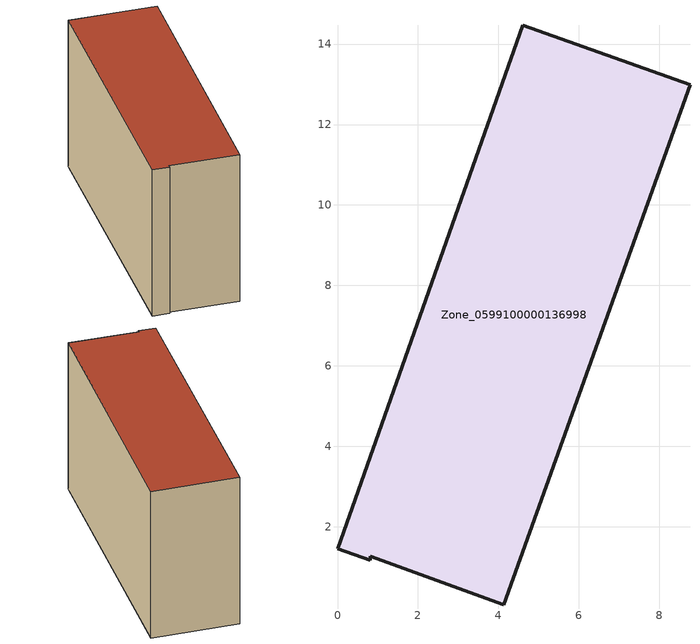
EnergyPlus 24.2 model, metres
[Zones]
Zone_0599100000136998
 floor ground (C_G): 4.13,0.06 0.82,1.28 0.81,1.17 0,1.46 4.6,14.47 8.76,12.99 z0.52
 wall outside (C_F): 8.76,12.99 4.6,14.47 0,1.46 0.81,1.17 0.82,1.28 4.13,0.06 8.76,12.99 z0.52:8.81
 roof outside (C_R): 0.82,1.28 4.13,0.06 8.76,12.99 4.6,14.47 0,1.46 0.81,1.17 z8.81
[BUILDING]
Pand.0599100000136998: North Axis=0; Terrain=City; Loads Convergence Tolerance Value=0.04; Temperature Convergence Tolerance Value=0.4; Solar Distribution=FullExterior; Maximum Number of Warmup Days=25; Minimum Number of Warmup Days=1
[Site:Location]
Rotterdam.The.Hague.AP_ZH_NLD Design_Conditions: Latitude=51.96; Longitude=4.45; Time Zone=1; Elevation=-4.5
[SITE:GROUNDTEMPERATURE:BUILDINGSURFACE]
18, 18, 18, 18, 18, 18, 18, 18, 18, 18, 18, 18
[MATERIAL] Thermal Absorptance=0.9; Solar Absorptance=0.7; Visible Absorptance=0.7
Name | Roughness | Thickness | Conductivity | Density | Specific Heat
G.TI.1965-1974 | MediumSmooth | 0.15 | 0.882353 | 540 | 1210
F.TI.1965-1974 | Rough | 0.3 | 0.697674 | 1920 | 840
R.TI.1965-1974 | MediumRough | 0.2 | 0.232558 | 1500 | 1000
[CONSTRUCTION]
C_G: G.TI.1965-1974
C_F: F.TI.1965-1974
C_R: R.TI.1965-1974
[ZONE]
Zone_0599100000136998: Type=1; Multiplier=1; Ceiling Height=Autocalculate; Volume=Autocalculate; Floor Area=autocalculate; Part of Total Floor Area=Yes
[ZONEINFILTRATION:DESIGNFLOWRATE]
Infil_Zone_0599100000136998: Zone or ZoneList or Space or SpaceList=Zone_0599100000136998; Schedule=AlwaysOn; Design Flow Rate Calculation Method=Flow/Area; Flow Rate per Floor Area=0.003; Constant Term Coefficient=1; Temperature Term Coefficient=0; Velocity Term Coefficient=0; Velocity Squared Term Coefficient=0
[HVACTEMPLATE:ZONE:IDEALLOADSAIRSYSTEM]
Zone_0599100000136998: Maximum Heating Supply Air Temperature=50; Minimum Cooling Supply Air Temperature=13; Maximum Heating Supply Air Humidity Ratio=0.0156; Minimum Cooling Supply Air Humidity Ratio=0.0077; Heating Limit=NoLimit; Cooling Limit=NoLimit; Dehumidification Control Type=ConstantSensibleHeatRatio; Cooling Sensible Heat Ratio=0.7; Dehumidification Setpoint=60; Humidification Control Type=None; Humidification Setpoint=30; Outdoor Air Method=None; Outdoor Air Flow Rate per Person=0.00944; Outdoor Air Flow Rate per Zone Floor Area=0; Outdoor Air Flow Rate per Zone=0; Demand Controlled Ventilation Type=None; Outdoor Air Economizer Type=NoEconomizer; Heat Recovery Type=None; Sensible Heat Recovery Effectiveness=0.7; Latent Heat Recovery Effectiveness=0.65
[ZONECONTROL:THERMOSTAT]
ThermostatControl_Zone_0599100000136998: Zone or ZoneList=Zone_0599100000136998; Control Type Schedule=DualSetpointControlType; Control 1=Thermostat_Zone_0599100000136998; Temperature Difference Between Cutout And Setpoint=0
[THERMOSTATSETPOINT:DUALSETPOINT]
Thermostat_Zone_0599100000136998: Heating Setpoint Temperature Schedule=HeatingSetpoint_Zone_0599100000136998; Cooling Setpoint Temperature Schedule=CoolingSetpoint_Zone_0599100000136998
[SCHEDULE:COMPACT]
HeatingSetpoint_Zone_0599100000136998: Through: 12/31, For: AllDays, Until: 24:00, 21
CoolingSetpoint_Zone_0599100000136998: Through: 12/31, For: AllDays, Until: 24:00, 24
DualSetpointControlType: Through: 12/31, For: AllDays, Until: 24:00, 4
AlwaysOn: Through: 12/31, For: AllDays, Until: 24:00, 1
